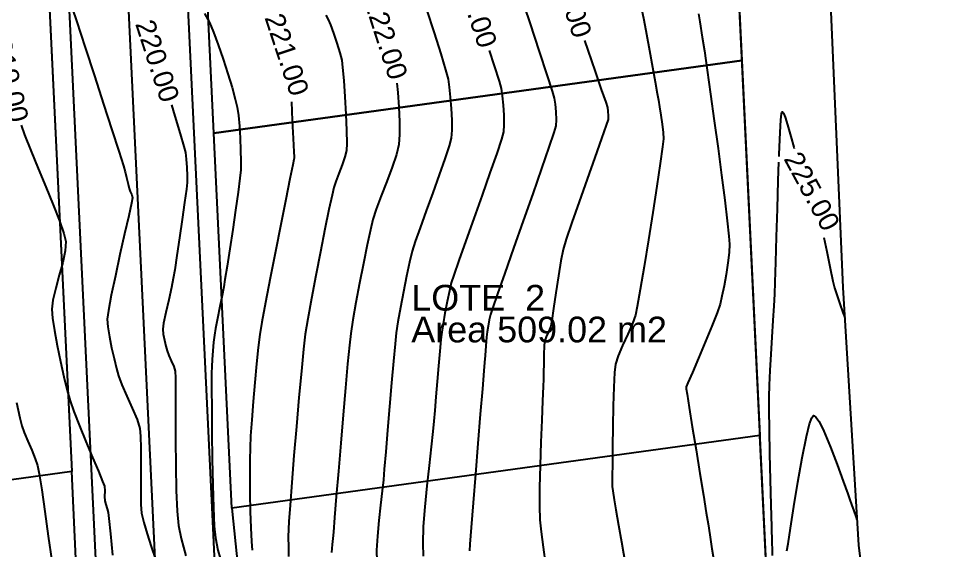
# Model space of a CAD drawing. Header units: metres. Extents: x 600780 to 602257, y 1303551 to 1303943.
# Drawn here: x 601448.36 to 601495.59, y 1303667.03 to 1303693.91 of the extents above; entities that cross this region are included whole.
import ezdxf

# ---------------------------------------------------------------- set-up
doc = ezdxf.new("R2010")
doc.units = ezdxf.units.M
doc.header["$LTSCALE"] = 0.0254
doc.header["$MEASUREMENT"] = 0
for name, color, linetype in [('ALINEACION CALLE', 4, 'Continuous'), ('CERCO', 6, 'Continuous'), ('CONT-MJR', 30, 'Continuous'), ('CONT-MNR', 56, 'Continuous'), ('LOTES', 3, 'Continuous'), ('poligono', 4, 'Continuous'), ('POLIGONO LEVANTAMIENTO', 7, 'Continuous'), ('ROTULOS LOTES', 7, 'Continuous')]:
    doc.layers.add(name, color=color, linetype=linetype)
doc.styles.add('CURVAS', font='arial.ttf', dxfattribs={"height": 1})

# ---------------------------------------------------------------- blocks, each defined once
blk = doc.blocks.new('*U7')
at = {"layer": 'CONT-MNR', "elevation": 218.5, "flags": 128}
blk.add_lwpolyline([(601448.256, 1303674.499), (601448.419, 1303673.728), (601448.513, 1303673.328), (601448.638, 1303672.987), (601448.82, 1303672.556), (601449.022, 1303672.095), (601449.201, 1303671.663), (601449.32, 1303671.322), (601449.397, 1303670.905), (601449.523, 1303670.085), (601449.682, 1303668.992), (601449.859, 1303667.754), (601450.038, 1303666.5)], dxfattribs=at)
blk = doc.blocks.new('*U8')
at = {"layer": 'CONT-MJR', "elevation": 219, "flags": 128}
blk.add_lwpolyline([(601448.491, 1303688.524), (601448.662, 1303688.029), (601448.972, 1303687.238), (601449.34, 1303686.342), (601449.729, 1303685.409), (601450.102, 1303684.505), (601450.42, 1303683.697), (601450.647, 1303683.052), (601450.746, 1303682.637), (601450.715, 1303682.18), (601450.589, 1303681.591), (601450.414, 1303680.936), (601450.234, 1303680.28), (601450.093, 1303679.687), (601450.035, 1303679.222), (601450.07, 1303678.778), (601450.166, 1303678.144), (601450.306, 1303677.39), (601450.473, 1303676.587), (601450.649, 1303675.806), (601450.818, 1303675.116), (601450.962, 1303674.59), (601451.149, 1303674.049), (601451.429, 1303673.333), (601451.758, 1303672.531), (601452.093, 1303671.733), (601452.39, 1303671.032), (601452.605, 1303670.517), (601452.696, 1303670.28), (601452.71, 1303670.047), (601452.706, 1303669.755), (601452.712, 1303669.538), (601452.761, 1303669.357), (601452.834, 1303669.134), (601452.886, 1303668.952), (601452.92, 1303668.639), (601452.997, 1303667.874), (601453.105, 1303666.784)], dxfattribs=at)
at = {"layer": 'CONT-MJR', "color": 2, "insert": (601447.924, 1303690.792, 219), "char_height": 1, "attachment_point": 5, "rotation": 282.6529, "style": 'CURVAS'}
blk.add_mtext('{219.00}', dxfattribs=at)
blk = doc.blocks.new('*U9')
at = {"layer": 'CONT-MNR', "elevation": 219.5, "flags": 128}
blk.add_lwpolyline([(601450.899, 1303694.95), (601451.283, 1303693.799), (601451.725, 1303692.452), (601452.192, 1303691.015), (601452.652, 1303689.593), (601453.07, 1303688.291), (601453.415, 1303687.215), (601453.652, 1303686.47), (601453.748, 1303686.162), (601453.813, 1303685.885), (601453.886, 1303685.544), (601453.938, 1303685.32), (601453.996, 1303685.175), (601454.073, 1303684.998), (601454.116, 1303684.854), (601454.064, 1303684.586), (601453.92, 1303683.939), (601453.716, 1303683.033), (601453.481, 1303681.983), (601453.246, 1303680.909), (601453.04, 1303679.928), (601452.894, 1303679.158), (601452.838, 1303678.716), (601452.867, 1303678.325), (601452.945, 1303677.826), (601453.055, 1303677.274), (601453.181, 1303676.723), (601453.305, 1303676.231), (601453.411, 1303675.852), (601453.58, 1303675.4), (601453.831, 1303674.828), (601454.104, 1303674.215), (601454.341, 1303673.642), (601454.483, 1303673.187), (601454.522, 1303672.797), (601454.535, 1303672.205), (601454.534, 1303671.488), (601454.528, 1303670.723), (601454.526, 1303669.987), (601454.538, 1303669.358), (601454.574, 1303668.912), (601454.68, 1303668.449), (601454.854, 1303667.866), (601455.064, 1303667.222), (601455.277, 1303666.579)], dxfattribs=at)
blk = doc.blocks.new('*U10')
at = {"layer": 'CONT-MJR', "elevation": 220, "flags": 128}
blk.add_lwpolyline([(601456.077, 1303689.549), (601456.252, 1303688.986), (601456.522, 1303688.09), (601456.71, 1303687.448), (601456.792, 1303687.142), (601456.833, 1303686.815), (601456.863, 1303686.389), (601456.878, 1303685.962), (601456.877, 1303685.631), (601456.839, 1303685.287), (601456.749, 1303684.623), (601456.626, 1303683.762), (601456.489, 1303682.825), (601456.356, 1303681.934), (601456.245, 1303681.211), (601456.176, 1303680.78), (601456.081, 1303680.315), (601455.944, 1303679.697), (601455.8, 1303679.054), (601455.687, 1303678.515), (601455.64, 1303678.21), (601455.665, 1303677.969), (601455.724, 1303677.658), (601455.796, 1303677.349), (601455.86, 1303677.114), (601455.946, 1303676.889), (601456.073, 1303676.605), (601456.195, 1303676.32), (601456.27, 1303676.094), (601456.282, 1303675.748), (601456.286, 1303674.971), (601456.286, 1303673.889), (601456.29, 1303672.626), (601456.301, 1303671.309), (601456.325, 1303670.063), (601456.369, 1303669.014), (601456.437, 1303668.286), (601456.577, 1303667.626), (601456.811, 1303666.755)], dxfattribs=at)
at = {"layer": 'CONT-MJR', "color": 2, "insert": (601455.369, 1303691.777, 220), "char_height": 1, "attachment_point": 5, "rotation": 288.0987, "style": 'CURVAS'}
blk.add_mtext('{220.00}', dxfattribs=at)
blk = doc.blocks.new('*U13')
at = {"layer": 'CONT-MNR', "elevation": 220.5, "flags": 128}
blk.add_lwpolyline([(601457.744, 1303694.177), (601458, 1303693.714), (601458.202, 1303693.23), (601458.438, 1303692.592), (601458.687, 1303691.868), (601458.929, 1303691.124), (601459.143, 1303690.427), (601459.308, 1303689.842), (601459.405, 1303689.437), (601459.465, 1303689.013), (601459.515, 1303688.468), (601459.553, 1303687.861), (601459.578, 1303687.254), (601459.588, 1303686.705), (601459.582, 1303686.276), (601459.54, 1303685.843), (601459.448, 1303685.131), (601459.321, 1303684.236), (601459.176, 1303683.253), (601459.028, 1303682.277), (601458.893, 1303681.404), (601458.787, 1303680.728), (601458.725, 1303680.346), (601458.645, 1303679.917), (601458.532, 1303679.353), (601458.412, 1303678.759), (601458.31, 1303678.242), (601458.251, 1303677.907), (601458.211, 1303677.564), (601458.169, 1303677.121), (601458.133, 1303676.677), (601458.114, 1303676.332), (601458.111, 1303675.981), (601458.112, 1303675.23), (601458.117, 1303674.186), (601458.127, 1303672.953), (601458.144, 1303671.637), (601458.168, 1303670.345), (601458.202, 1303669.181), (601458.245, 1303668.251), (601458.299, 1303667.66), (601458.433, 1303667.038), (601458.655, 1303666.228)], dxfattribs=at)
blk = doc.blocks.new('*U16')
at = {"layer": 'CONT-MJR', "elevation": 221, "flags": 128}
blk.add_lwpolyline([(601462.14, 1303689.708), (601462.19, 1303688.767), (601462.239, 1303687.851), (601462.273, 1303687.182), (601462.286, 1303686.921), (601462.278, 1303686.857), (601462.268, 1303686.793), (601462.214, 1303686.528), (601462.071, 1303685.816), (601461.861, 1303684.772), (601461.608, 1303683.511), (601461.338, 1303682.145), (601461.073, 1303680.791), (601460.837, 1303679.562), (601460.654, 1303678.573), (601460.549, 1303677.937), (601460.467, 1303677.284), (601460.379, 1303676.453), (601460.29, 1303675.519), (601460.207, 1303674.554), (601460.135, 1303673.633), (601460.081, 1303672.83), (601460.051, 1303672.218), (601460.039, 1303671.605), (601460.037, 1303670.809), (601460.045, 1303669.913), (601460.061, 1303669.003), (601460.086, 1303668.163), (601460.119, 1303667.478), (601460.162, 1303667.034)], dxfattribs=at)
at = {"layer": 'CONT-MJR', "color": 2, "insert": (601461.912, 1303692.095, 221), "char_height": 1, "attachment_point": 5, "rotation": 288.2845, "style": 'CURVAS'}
blk.add_mtext('{221.00}', dxfattribs=at)
blk = doc.blocks.new('*U21')
at = {"layer": 'CONT-MNR', "elevation": 221.5, "flags": 128}
blk.add_lwpolyline([(601463.879, 1303694.085), (601464.007, 1303693.86), (601464.112, 1303693.601), (601464.27, 1303693.171), (601464.442, 1303692.667), (601464.594, 1303692.182), (601464.688, 1303691.813), (601464.732, 1303691.435), (601464.785, 1303690.778), (601464.839, 1303689.953), (601464.888, 1303689.074), (601464.924, 1303688.253), (601464.941, 1303687.605), (601464.931, 1303687.242), (601464.851, 1303686.923), (601464.71, 1303686.519), (601464.543, 1303686.087), (601464.388, 1303685.684), (601464.283, 1303685.367), (601464.198, 1303684.995), (601464.043, 1303684.265), (601463.84, 1303683.276), (601463.609, 1303682.129), (601463.373, 1303680.924), (601463.153, 1303679.762), (601462.97, 1303678.743), (601462.846, 1303677.967), (601462.756, 1303677.205), (601462.646, 1303676.098), (601462.523, 1303674.758), (601462.397, 1303673.296), (601462.274, 1303671.826), (601462.164, 1303670.459), (601462.074, 1303669.309), (601462.013, 1303668.486), (601461.988, 1303668.103), (601461.983, 1303667.711), (601461.988, 1303667.199), (601462.002, 1303666.715)], dxfattribs=at)
blk = doc.blocks.new('*U24')
at = {"layer": 'CONT-MJR', "elevation": 222, "flags": 128}
blk.add_lwpolyline([(601467.469, 1303690.642), (601467.519, 1303690.172), (601467.574, 1303689.444), (601467.607, 1303688.716), (601467.609, 1303688.062), (601467.574, 1303687.555), (601467.453, 1303687.051), (601467.234, 1303686.4), (601466.962, 1303685.675), (601466.68, 1303684.947), (601466.433, 1303684.286), (601466.264, 1303683.764), (601466.139, 1303683.243), (601465.973, 1303682.472), (601465.783, 1303681.541), (601465.588, 1303680.539), (601465.405, 1303679.555), (601465.251, 1303678.678), (601465.144, 1303677.997), (601465.075, 1303677.402), (601464.983, 1303676.453), (601464.874, 1303675.247), (601464.755, 1303673.879), (601464.634, 1303672.445), (601464.518, 1303671.04), (601464.413, 1303669.76), (601464.328, 1303668.701), (601464.268, 1303667.958), (601464.241, 1303667.627), (601464.208, 1303667.322), (601464.163, 1303666.928)], dxfattribs=at)
at = {"layer": 'CONT-MJR', "color": 2, "insert": (601466.914, 1303692.919, 222), "char_height": 1, "attachment_point": 5, "rotation": 287.8465, "style": 'CURVAS'}
blk.add_mtext('{222.00}', dxfattribs=at)
blk = doc.blocks.new('*U27')
at = {"layer": 'CONT-MNR', "elevation": 222.5, "flags": 128}
blk.add_lwpolyline([(601468.966, 1303694.376), (601469.353, 1303693.192), (601469.688, 1303692.133), (601469.936, 1303691.316), (601470.058, 1303690.856), (601470.118, 1303690.455), (601470.173, 1303689.937), (601470.217, 1303689.362), (601470.243, 1303688.786), (601470.245, 1303688.269), (601470.216, 1303687.869), (601470.116, 1303687.475), (601469.904, 1303686.831), (601469.616, 1303686.017), (601469.287, 1303685.111), (601468.951, 1303684.193), (601468.642, 1303683.343), (601468.395, 1303682.639), (601468.244, 1303682.162), (601468.11, 1303681.607), (601467.957, 1303680.895), (601467.801, 1303680.103), (601467.653, 1303679.31), (601467.529, 1303678.592), (601467.441, 1303678.027), (601467.38, 1303677.48), (601467.296, 1303676.604), (601467.2, 1303675.509), (601467.098, 1303674.305), (601466.998, 1303673.102), (601466.909, 1303672.009), (601466.839, 1303671.136), (601466.794, 1303670.593), (601466.737, 1303670.035), (601466.652, 1303669.322), (601466.563, 1303668.534), (601466.488, 1303667.747), (601466.45, 1303667.039), (601466.467, 1303666.49)], dxfattribs=at)
blk = doc.blocks.new('*U29')
at = {"layer": 'CONT-MJR', "elevation": 223, "flags": 128}
blk.add_lwpolyline([(601472.145, 1303692.303), (601472.398, 1303691.517), (601472.637, 1303690.749), (601472.743, 1303690.377), (601472.796, 1303690.012), (601472.842, 1303689.536), (601472.873, 1303689.023), (601472.881, 1303688.547), (601472.859, 1303688.182), (601472.756, 1303687.814), (601472.517, 1303687.092), (601472.179, 1303686.116), (601471.781, 1303684.988), (601471.362, 1303683.806), (601470.958, 1303682.672), (601470.609, 1303681.686), (601470.351, 1303680.948), (601470.225, 1303680.559), (601470.126, 1303680.143), (601470.013, 1303679.604), (601469.902, 1303679.022), (601469.806, 1303678.48), (601469.739, 1303678.057), (601469.697, 1303677.684), (601469.642, 1303677.095), (601469.578, 1303676.366), (601469.512, 1303675.573), (601469.448, 1303674.79), (601469.391, 1303674.094), (601469.348, 1303673.559), (601469.294, 1303673.035), (601469.205, 1303672.264), (601469.097, 1303671.322), (601468.985, 1303670.286), (601468.884, 1303669.234), (601468.81, 1303668.241), (601468.778, 1303667.386), (601468.804, 1303666.745)], dxfattribs=at)
at = {"layer": 'CONT-MJR', "color": 2, "insert": (601471.418, 1303694.525, 223), "char_height": 1, "attachment_point": 5, "rotation": 288.2696, "style": 'CURVAS'}
blk.add_mtext('{223.00}', dxfattribs=at)
blk = doc.blocks.new('*U32')
at = {"layer": 'CONT-MNR', "elevation": 223.5, "flags": 128}
blk.add_lwpolyline([(601473.657, 1303695.293), (601474.188, 1303693.698), (601474.666, 1303692.255), (601475.055, 1303691.071), (601475.321, 1303690.25), (601475.428, 1303689.898), (601475.469, 1303689.594), (601475.502, 1303689.197), (601475.517, 1303688.8), (601475.502, 1303688.496), (601475.401, 1303688.16), (601475.148, 1303687.406), (601474.781, 1303686.337), (601474.338, 1303685.061), (601473.857, 1303683.683), (601473.375, 1303682.308), (601472.932, 1303681.043), (601472.564, 1303679.992), (601472.309, 1303679.261), (601472.205, 1303678.956), (601472.145, 1303678.69), (601472.081, 1303678.357), (601472.037, 1303678.087), (601472.008, 1303677.81), (601471.969, 1303677.363), (601471.93, 1303676.888), (601471.901, 1303676.525), (601471.867, 1303676.11), (601471.792, 1303675.193), (601471.689, 1303673.92), (601471.569, 1303672.437), (601471.445, 1303670.892), (601471.328, 1303669.429), (601471.23, 1303668.196), (601471.164, 1303667.337), (601471.141, 1303667.001)], dxfattribs=at)
blk = doc.blocks.new('*U37')
at = {"layer": 'CONT-MJR', "elevation": 224, "flags": 128}
blk.add_lwpolyline([(601476.955, 1303692.814), (601477.124, 1303692.317), (601477.492, 1303691.241), (601477.805, 1303690.331), (601478.025, 1303689.689), (601478.113, 1303689.42), (601478.136, 1303689.232), (601478.15, 1303688.997), (601478.145, 1303688.81), (601478.051, 1303688.524), (601477.812, 1303687.846), (601477.474, 1303686.896), (601477.082, 1303685.792), (601476.681, 1303684.655), (601476.316, 1303683.605), (601476.033, 1303682.76), (601475.875, 1303682.242), (601475.76, 1303681.674), (601475.633, 1303680.902), (601475.507, 1303680.054), (601475.394, 1303679.261), (601475.307, 1303678.654), (601475.259, 1303678.362), (601475.161, 1303678.117), (601475.025, 1303677.818), (601474.935, 1303677.572), (601474.916, 1303677.347), (601474.903, 1303676.951), (601474.895, 1303676.48), (601474.889, 1303676.028), (601474.883, 1303675.689), (601474.868, 1303675.32), (601474.837, 1303674.596), (601474.796, 1303673.621), (601474.753, 1303672.497), (601474.715, 1303671.328), (601474.689, 1303670.217), (601474.682, 1303669.268), (601474.702, 1303668.583), (601474.761, 1303667.968), (601474.859, 1303667.193), (601474.986, 1303666.317)], dxfattribs=at)
at = {"layer": 'CONT-MJR', "color": 2, "insert": (601476.217, 1303695.033, 224), "char_height": 1, "attachment_point": 5, "rotation": 287.8742, "style": 'CURVAS'}
blk.add_mtext('{224.00}', dxfattribs=at)
blk = doc.blocks.new('*U42')
at = {"layer": 'CONT-MNR', "elevation": 224.5, "flags": 128}
for points in [[(601479.84, 1303694.406), (601479.948, 1303693.851), (601480.086, 1303693.119), (601480.239, 1303692.295), (601480.392, 1303691.464), (601480.528, 1303690.712), (601480.632, 1303690.124), (601480.69, 1303689.786), (601480.744, 1303689.457), (601480.812, 1303689.034), (601480.879, 1303688.579), (601480.93, 1303688.155), (601480.948, 1303687.827), (601480.903, 1303687.425), (601480.785, 1303686.593), (601480.613, 1303685.45), (601480.407, 1303684.119), (601480.186, 1303682.723), (601479.968, 1303681.382), (601479.774, 1303680.22), (601479.622, 1303679.357), (601479.531, 1303678.916), (601479.376, 1303678.495), (601479.14, 1303677.963), (601478.88, 1303677.394), (601478.653, 1303676.862), (601478.516, 1303676.439), (601478.475, 1303676.023), (601478.44, 1303675.281), (601478.412, 1303674.331), (601478.39, 1303673.289), (601478.374, 1303672.271), (601478.363, 1303671.394), (601478.357, 1303670.775), (601478.354, 1303670.53), (601478.349, 1303670.394), (601478.347, 1303670.257), (601478.38, 1303670.041), (601478.455, 1303669.588), (601478.539, 1303669.08), (601478.604, 1303668.698), (601478.672, 1303668.309), (601478.821, 1303667.462), (601479.029, 1303666.289)], [(601487.187, 1303667.015), (601487.247, 1303667.357), (601487.369, 1303668.15), (601487.537, 1303669.242), (601487.737, 1303670.479), (601487.951, 1303671.711), (601488.166, 1303672.784), (601488.327, 1303673.425), (601488.437, 1303673.729), (601488.503, 1303673.828), (601488.533, 1303673.843), (601488.569, 1303673.837), (601488.654, 1303673.769), (601488.809, 1303673.542), (601489.054, 1303673.058), (601489.393, 1303672.257), (601489.732, 1303671.371), (601490.034, 1303670.538), (601490.258, 1303669.898), (601490.366, 1303669.59), (601490.453, 1303669.352), (601490.561, 1303669.037), (601490.661, 1303668.743), (601490.721, 1303668.567)]]:
    blk.add_lwpolyline(points, dxfattribs=at)
blk = doc.blocks.new('*U48')
at = {"layer": 'CONT-MJR', "elevation": 225, "flags": 128}
for points in [[(601482.708, 1303694.155), (601482.779, 1303693.755), (601482.909, 1303692.98), (601483.013, 1303692.29), (601483.157, 1303691.299), (601483.327, 1303690.091), (601483.513, 1303688.748), (601483.702, 1303687.353), (601483.883, 1303685.99), (601484.044, 1303684.74), (601484.172, 1303683.687), (601484.257, 1303682.914), (601484.286, 1303682.503), (601484.26, 1303682.089), (601484.198, 1303681.562), (601484.11, 1303680.978), (601484.008, 1303680.396), (601483.903, 1303679.874), (601483.804, 1303679.47), (601483.652, 1303679.035), (601483.386, 1303678.361), (601483.056, 1303677.56), (601482.712, 1303676.743), (601482.405, 1303676.021), (601482.183, 1303675.504), (601482.098, 1303675.305), (601482.095, 1303675.25), (601482.094, 1303675.194), (601482.136, 1303674.935), (601482.246, 1303674.251), (601482.404, 1303673.27), (601482.59, 1303672.118), (601482.783, 1303670.925), (601482.963, 1303669.817), (601483.109, 1303668.923), (601483.201, 1303668.371), (601483.289, 1303667.815), (601483.395, 1303667.106), (601483.517, 1303666.322)], [(601486.453, 1303666.773), (601486.452, 1303667.056), (601486.443, 1303667.424), (601486.422, 1303668.224), (601486.393, 1303669.326), (601486.36, 1303670.599), (601486.328, 1303671.912), (601486.301, 1303673.135), (601486.285, 1303674.138), (601486.283, 1303674.789), (601486.302, 1303675.379), (601486.339, 1303676.12), (601486.387, 1303676.952), (601486.441, 1303677.814), (601486.493, 1303678.646), (601486.539, 1303679.386), (601486.571, 1303679.976), (601486.594, 1303680.595), (601486.624, 1303681.602), (601486.66, 1303682.875), (601486.701, 1303684.289), (601486.746, 1303685.724), (601486.78, 1303686.658)], [(601486.79, 1303686.944), (601486.794, 1303687.055), (601486.844, 1303688.159), (601486.884, 1303688.798), (601486.913, 1303689.092), (601486.933, 1303689.185), (601486.943, 1303689.198), (601486.961, 1303689.192), (601487.006, 1303689.13), (601487.088, 1303688.936), (601487.215, 1303688.542), (601487.381, 1303687.953), (601487.526, 1303687.411), (601487.543, 1303687.352)], [(601489.054, 1303682.853), (601489.201, 1303682.14), (601489.375, 1303681.296), (601489.513, 1303680.638), (601489.591, 1303680.295), (601489.702, 1303679.944), (601489.861, 1303679.488), (601490.014, 1303679.064), (601490.105, 1303678.81)]]:
    blk.add_lwpolyline(points, dxfattribs=at)
at = {"layer": 'CONT-MJR', "color": 2, "insert": (601488.45, 1303685.185, 225), "char_height": 1, "attachment_point": 5, "rotation": 298.4589, "style": 'CURVAS'}
blk.add_mtext('{225.00}', dxfattribs=at)

msp = doc.modelspace()

# ---------------------------------------------------------------- linework, layer by layer
at = {"layer": 'ALINEACION CALLE'}
for p, q in [((601452.41384, 1303663.29688), (601450.04951, 1303712.54347)), ((601451.41499, 1303663.24893), (601451.0423, 1303671.01161))]:
    msp.add_line(p, q, dxfattribs=at)
for points in [[(601474.3926, 1303641.02265), (601458.38092, 1303656.79652, -0.18840972), (601455.41039, 1303663.44075), (601452.78317, 1303718.16297, 0.44139147), (601449.36839, 1303720.98981), (601429.81542, 1303718.23705, -0.25114422), (601416.51112, 1303723.12738), (601415.5437, 1303724.21617, 0.20210135), (601394.51773, 1303734.25709), (601387.94608, 1303734.56417, -0.37041229), (601378.57069, 1303743.61146), (601374.81895, 1303783.52518, -0.11983461), (601376.86471, 1303797.55337), (601411.01217, 1303882.2248)], [(601478.02233, 1303641.65808), (601460.48631, 1303658.93366, -0.18840972), (601458.40694, 1303663.58461), (601455.77972, 1303718.30683, 0.44139147), (601448.95016, 1303723.96051), (601429.39719, 1303721.20776, -0.25114422), (601418.75375, 1303725.12002), (601417.78633, 1303726.20881, 0.20210135), (601394.65777, 1303737.25382), (601388.10473, 1303737.56003, -0.36977909), (601381.55753, 1303743.89221), (601377.80579, 1303783.80593, -0.11983461), (601379.64697, 1303796.4313), (601413.79443, 1303881.10273)]]:
    msp.add_lwpolyline(points, format="xyb", dxfattribs=at)
at = {"layer": 'CERCO'}
for p, q in [((601484.91169, 1303691.79749), (601458.23032, 1303688.11634)), ((601485.82158, 1303672.84532), (601459.14021, 1303669.16417))]:
    msp.add_line(p, q, dxfattribs=at)
msp.add_lwpolyline([(601485.726, 1303766.34), (601487.239, 1303748.936), (601488.091, 1303736.874), (601488.627, 1303720.593), (601488.689, 1303713.461), (601489.295, 1303696.593), (601490.014, 1303680.326), (601490.797, 1303667.297), (601491.869, 1303658.706), (601491.941, 1303652.114), (601491.709, 1303644.361), (601487.94885, 1303634.94883), (601495.59316, 1303632.69808)], dxfattribs=at)
at = {"layer": 'LOTES'}
for points in [[(601458.23032, 1303688.11634), (601457.32042, 1303707.06851), (601484.00179, 1303710.74966), (601484.91169, 1303691.79749), (601458.23032, 1303688.11634)], [(601459.14021, 1303669.16417), (601458.23032, 1303688.11634), (601484.91169, 1303691.79749), (601485.82158, 1303672.84532), (601459.14021, 1303669.16417)], [(601479.021, 1303642.078), (601484.461, 1303647.683), (601486.736, 1303653.799), (601485.82158, 1303672.84532), (601459.14021, 1303669.16417), (601459.92139, 1303661.4714), (601468.12814, 1303652.80907), (601479.021, 1303642.078)]]:
    msp.add_lwpolyline(points, dxfattribs=at)
at = {"layer": 'LOTES', "color": 6}
msp.add_lwpolyline([(601432.24635, 1303668.41839), (601423.06931, 1303694.23358), (601449.75068, 1303697.91474), (601451.0423, 1303671.01161), (601432.24635, 1303668.41839)], dxfattribs=at)
at = {"layer": 'poligono'}
msp.add_lwpolyline([(601448.99808, 1303713.59064), (601451.0423, 1303671.01161)], dxfattribs=at)
at = {"layer": 'POLIGONO LEVANTAMIENTO'}
msp.add_lwpolyline([(601372.28077, 1303848.58987), (601342.20637, 1303792.27332), (601358.13098, 1303732.5085), (601401.3433, 1303727.78303), (601383.966, 1303668.397), (601471.803, 1303640.663), (601477.556, 1303641.462), (601479.021, 1303642.078), (601484.461, 1303647.683), (601486.736, 1303653.799), (601482.182, 1303748.654), (601474.703, 1303747.662), (601458.314, 1303745.361), (601446.439, 1303743.405), (601427.613, 1303740.393), (601410.788, 1303739.399), (601404.423, 1303739.411)], dxfattribs=at)

# ---------------------------------------------------------------- block references
at = {"layer": 'CONT-MJR'}
for name in ['*U16', '*U48', '*U37', '*U29', '*U24', '*U10', '*U8']:
    msp.add_blockref(name, (0, 0), dxfattribs=at)
at = {"layer": 'CONT-MNR'}
for name in ['*U13', '*U42', '*U32', '*U21', '*U27', '*U9', '*U7']:
    msp.add_blockref(name, (0, 0), dxfattribs=at)

# ---------------------------------------------------------------- texts
at = {"layer": 'ROTULOS LOTES', "style": 'CURVAS'}
for s, p in [('LOTE  2', (601468.20114, 1303679.15281)), ('Area 509.02 m2', (601468.20114, 1303677.5464))]:
    msp.add_text(s, height=1.3, dxfattribs=at).set_placement(p)

doc.saveas('drawing.dxf')
